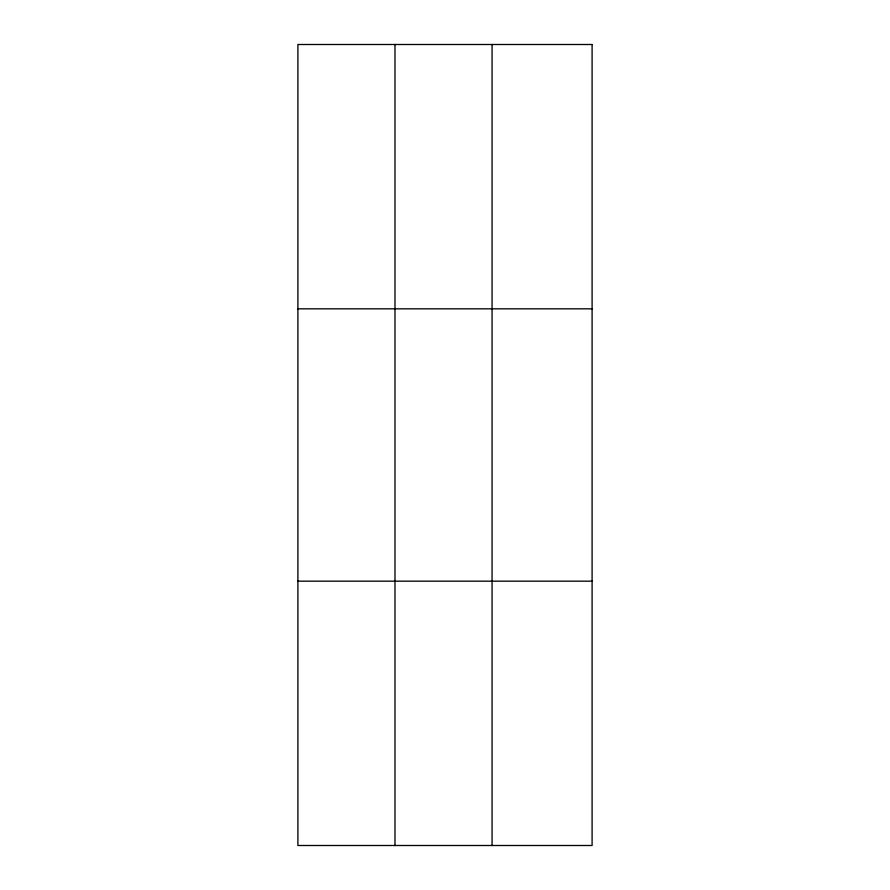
<?xml version="1.0" encoding="UTF-8"?>
<svg xmlns="http://www.w3.org/2000/svg" width="890" height="890" viewBox="0 0 890 890"><rect width="100%" height="100%" fill="white"/><g stroke="black" fill="none" stroke-linecap="round" stroke-linejoin="round"><path stroke-width="1.33" d="M394.982 44.5L394.982 845.5M492.07 44.5L492.07 845.5M297.905 308.83L592.095 308.83M297.905 581.17L592.095 581.17M592.095 44.5L592.095 845.5L297.905 845.5L297.905 44.5L592.095 44.5"/></g></svg>
